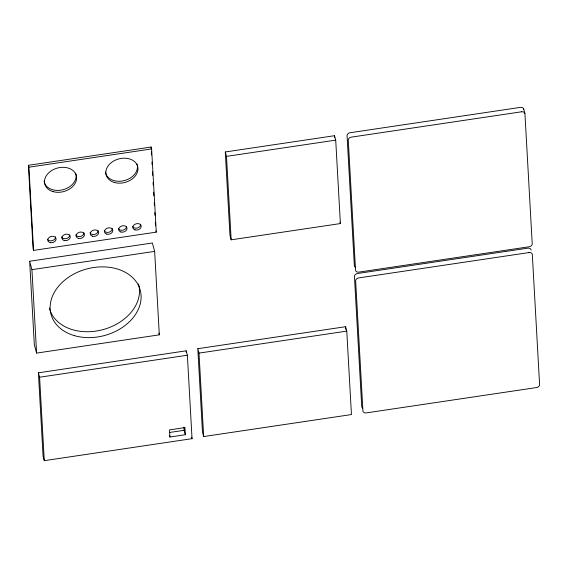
<?xml version="1.0" encoding="UTF-8"?>
<svg xmlns="http://www.w3.org/2000/svg" width="568" height="568" viewBox="0 0 568 568"><rect width="100%" height="100%" fill="white"/><g stroke="black" fill="none" stroke-linecap="round" stroke-linejoin="round"><path stroke-width="0.85" d="M28.4 165.309L151.109 147.041L151.62 148.93L156.285 232.127L33.576 250.396L33.058 248.507L28.4 165.309L28.911 167.198L33.576 250.396M28.911 167.198L151.62 148.93M225.297 151.968L334.516 135.709L335.716 140.126L340.388 223.565L231.169 239.824L229.969 235.415L225.297 151.968L226.497 156.377L231.169 239.824M226.497 156.377L335.716 140.126M29.65 261.252L152.359 242.99L154.645 251.39L159.317 334.836L36.608 353.097L34.321 344.698L29.65 261.252L31.936 269.658L36.608 353.097M31.936 269.658L154.645 251.39M197.806 348.702L345.571 326.706L346.771 331.116L351.443 414.562L203.678 436.551L202.478 432.141L197.806 348.702L199.006 353.111L203.678 436.551M38.404 372.814L186.169 350.818L187.369 355.227L192.041 438.673L44.276 460.669L43.076 456.253L38.404 372.814L39.597 377.223L44.276 460.669M199.006 353.111L346.771 331.116M39.597 377.223L187.369 355.227M169.576 432.475L184.138 430.31L185.338 434.719L169.917 437.012L169.52 435.542M523.696 109.035L524.896 113.444M339.991 222.095L340.388 223.565M155.937 230.871L156.285 232.127M191.636 437.204L192.041 438.673M158.862 333.153L159.317 334.836M345.571 326.706L345.72 329.341M334.516 135.709L334.616 137.47M186.169 350.818L186.269 352.572M185.338 434.719L184.941 427.605L169.52 429.898L169.917 437.012M183.961 427.143L184.138 430.31M151.109 147.041L151.209 148.809M151.358 151.464L151.557 155.007M151.954 162.086L152.103 164.741M152.501 171.827L152.7 175.363M153.09 182.442L153.239 185.097M153.637 192.183L153.836 195.719M154.233 202.804L154.382 205.46M154.78 212.538L154.929 215.194M155.327 222.273L155.518 225.815M137.016 164.046A16.33 12.169 -15.2 0 1 124.172 180.638A16.33 12.169 -15.2 0 1 105.414 171.969M75.658 173.176A16.33 12.169 -15.2 0 1 62.821 189.776A16.33 12.169 -15.2 0 1 44.055 181.107M98.136 230.651A4.246 3.167 -15.2 0 1 94.686 234.357A4.246 3.167 -15.2 0 1 89.971 232.702M83.95 232.766A4.246 3.167 -15.2 0 1 80.493 236.465A4.246 3.167 -15.2 0 1 75.785 234.811M69.765 234.875A4.246 3.167 -15.2 0 1 66.307 238.581A4.246 3.167 -15.2 0 1 61.6 236.92M55.55 236.771A4.246 3.167 -15.2 0 1 52.398 240.612A4.246 3.167 -15.2 0 1 47.506 239.227M112.322 228.542A4.246 3.167 -15.2 0 1 108.871 232.241A4.246 3.167 -15.2 0 1 104.164 230.587M126.515 226.426A4.246 3.167 -15.2 0 1 123.057 230.132A4.246 3.167 -15.2 0 1 118.35 228.478M140.701 224.317A4.246 3.167 -15.2 0 1 137.243 228.016A4.246 3.167 -15.2 0 1 132.536 226.362M523.746 109.354A3.266 2.435 -15.2 0 0 520.394 107.373L350.144 132.72A3.266 2.435 -15.2 0 0 347.069 135.653L354.354 265.725A3.266 2.435 -15.2 0 0 355.39 267.315M362.76 408.108A3.266 2.435 -15.2 0 1 361.724 406.51L354.439 276.438A3.266 2.435 -15.2 0 1 357.513 273.506L527.764 248.166A3.266 2.435 -15.2 0 1 531.115 250.14M138.528 283.922A46.207 34.449 -15.2 0 1 102.957 329.632A46.207 34.449 -15.2 0 1 49.317 308.005M521.594 111.789L351.336 137.129A3.266 2.435 -15.2 0 0 348.262 140.062L355.547 270.134A3.266 2.435 -15.2 0 0 358.898 272.107L529.149 246.768A3.266 2.435 -15.2 0 0 532.223 243.835L524.946 113.763A3.266 2.435 -15.2 0 0 521.594 111.789M528.964 252.575L358.713 277.915A3.266 2.435 -15.2 0 0 355.639 280.848L362.924 410.92A3.266 2.435 -15.2 0 0 366.275 412.9L536.526 387.553A3.266 2.435 -15.2 0 0 539.6 384.621L532.315 254.549A3.266 2.435 -15.2 0 0 528.964 252.575M114.473 182.498A16.33 12.169 -15.2 0 0 137.967 168.284A16.33 12.169 -15.2 0 0 113.281 161.248A16.33 12.169 -15.2 0 0 114.473 182.498M53.115 191.636A16.33 12.169 -15.2 0 0 76.616 177.422A16.33 12.169 -15.2 0 0 51.929 170.379A16.33 12.169 -15.2 0 0 53.115 191.636M92.541 236.238A4.246 3.167 -15.2 0 0 98.647 232.539A4.246 3.167 -15.2 0 0 92.229 230.707A4.246 3.167 -15.2 0 0 92.541 236.238M78.356 238.347A4.246 3.167 -15.2 0 0 84.462 234.655A4.246 3.167 -15.2 0 0 78.043 232.823A4.246 3.167 -15.2 0 0 78.356 238.347M64.163 240.463A4.246 3.167 -15.2 0 0 70.276 236.764A4.246 3.167 -15.2 0 0 63.857 234.932A4.246 3.167 -15.2 0 0 64.163 240.463M50.232 242.635A4.246 3.167 -15.2 0 0 56.062 238.659A4.246 3.167 -15.2 0 0 49.43 237.197A4.246 3.167 -15.2 0 0 50.232 242.635M106.727 234.123A4.246 3.167 -15.2 0 0 112.84 230.43A4.246 3.167 -15.2 0 0 106.422 228.599A4.246 3.167 -15.2 0 0 106.727 234.123M120.92 232.014A4.246 3.167 -15.2 0 0 127.026 228.315A4.246 3.167 -15.2 0 0 120.608 226.49A4.246 3.167 -15.2 0 0 120.92 232.014M135.106 229.898A4.246 3.167 -15.2 0 0 141.212 226.206A4.246 3.167 -15.2 0 0 134.793 224.374A4.246 3.167 -15.2 0 0 135.106 229.898M74.585 335.702A46.207 34.449 -15.2 0 0 141.077 295.481A46.207 34.449 -15.2 0 0 71.213 275.551A46.207 34.449 -15.2 0 0 74.585 335.702"/></g></svg>
